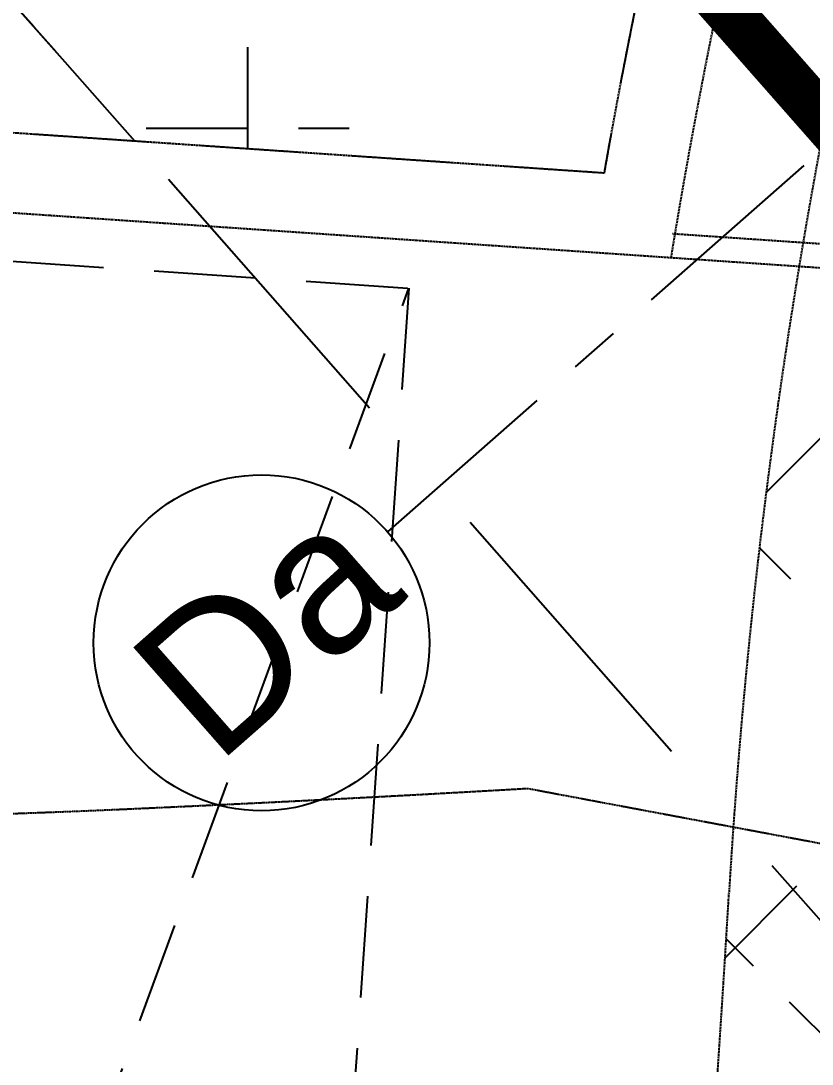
# Model space of a CAD drawing. Header units: millimetres. Extents: x 832728086 to 834530684, y 817551485 to 818349469.
# Drawn here: x 834272377 to 834277324, y 817960509 to 817967031 of the extents above; entities that cross this region are included whole.
import ezdxf

# ---------------------------------------------------------------- set-up
doc = ezdxf.new("R2010")
doc.units = ezdxf.units.MM
doc.header["$LTSCALE"] = 100
for name, pattern in [('Grid Line', [22.225, 12.7, -3.175, 3.175, -3.175]), ('Hidden', [9.525, 6.35, -3.175]), ('Phasing$0$DASHED', [19.05, 12.7, -6.35])]:
    doc.linetypes.add(name, pattern=pattern)
for name, color, linetype in [('+C-160', 160, 'Hidden'), ('DLN020__', 6, 'Continuous'), ('DLN030_1', 1, 'Continuous'), ('DLN051__', 7, 'Continuous'), ('Phasing$0$Interface Line', 210, 'Continuous')]:
    doc.layers.add(name, color=color, linetype=linetype)
doc.styles.get("Standard").update_dxf_attribs({"font": 'swiss.ttf'})
doc.styles.add('Swis721tBT', font='swissl.ttf')
doc.dimstyles.new('INTDIM', dxfattribs={"dimtxt": 200, "dimasz": 125, "dimexe": 100, "dimexo": 150, "dimgap": 80, "dimtad": 1, "dimdec": 0, "dimzin": 9, "dimdsep": 46, "dimtxsty": 'Swis721tBT', "dimblk": 'OPEN30', "dimcen": -125, "dimclrd": 256, "dimclre": 256, "dimclrt": 2, "dimaunit": 1, "dimadec": 1, "dimazin": 0, "dimtfac": 0.444444, "dimtdec": 0, "dimtix": 1, "dimtmove": 2, "dimatfit": 3, "dimldrblk": 'OPEN30', "dimfxl": 0, "dimtolj": 1, "dimlwd": -1, "dimlwe": -1, "dimarcsym": 0})

# ---------------------------------------------------------------- blocks, each defined once
blk = doc.blocks.new('_Open30')
at = {"color": 0, "linetype": 'ByBlock', "lineweight": -2}
for p, q in [((-1, 0.268), (0, 0)), ((0, 0), (-1, -0.268)), ((0, 0), (-1, 0))]:
    blk.add_line(p, q, dxfattribs=at)
blk = doc.blocks.new('*D28')
at = {"layer": 'Defpoints', "color": 0}
for p in [(834269376.5, 817985820.3), (834268234.8, 817984815.4), (834325664.7, 817921861.8)]:
    blk.add_point(p, dxfattribs=at)
at = {"layer": 'DLN030_1', "linetype": 'Continuous'}
for p, q in [((834269263.9, 817985721.2), (834268159.7, 817984749.3)), ((834324390.8, 817921007.1), (834268366.9, 817984665.3)), ((834325552.1, 817921762.7), (834324447.9, 817920790.9))]:
    blk.add_line(p, q, dxfattribs=at)
at = {"layer": 'DLN030_1', "xscale": 200, "yscale": 200, "zscale": 200}
for p, rotation in [((834268234.8, 817984815.4), 131.3501965874743), ((834324523, 817920857), 311.3501965874743)]:
    blk.add_blockref('_Open30', p, dxfattribs=dict(at, rotation=rotation))
at = {"layer": 'DLN030_1', "color": 2, "insert": (834295470.9, 817953435.6), "char_height": 400, "attachment_point": 5, "rotation": 311.3502, "style": 'Swis721tBT'}
blk.add_mtext('\\A1;85200', dxfattribs=at)
blk = doc.blocks.new('A$C062A3D83')
at = {"layer": '+C-160', "ltscale": 3}
blk.add_line((-37449, -53520.9), (-62547.4, -25002.5), dxfattribs=at)
at = {"layer": '+C-160'}
for p, q in [((-61226, -26503.9), (-50245, -38981.2)), ((-50245, -38981.2), (-61226, -26503.9)), ((-46297.1, -41177.3), (-37617.3, -32497.5)), ((-46553.9, -44085.7), (-39253.6, -36785.4)), ((-49538.3, -39029.3), (-49538.3, -38265)), ((-50245, -38981.2), (-52767, -38809.6)), ((-50173.3, -38900), (-48903.3, -38900)), ((-47310.8, -39180.9), (-50245, -38981.2)), ((-52023.1, -39662.1), (-48531.2, -39899.7)), ((-52837.8, -51634.4), (-48531.2, -39899.7)), ((-48531.2, -39899.7), (-49345.8, -51872)), ((-40754.7, -47107.7), (-46339.3, -41523.1)), ((-40987.1, -49526.9), (-46546.6, -43967.4))]:
    blk.add_line(p, q, dxfattribs=at)
at = {"layer": '+C-160', "ltscale": 0.01}
for p, q in [((-47310.5, -39180.9), (-52767, -38809.6)), ((-46893, -39710.5), (-52302.1, -39342.4)), ((-41805.4, -39906.3), (-46882.8, -39560.8)), ((-41959.8, -40046.1), (-46893, -39710.5))]:
    blk.add_line(p, q, dxfattribs=at)
at = {"layer": '+C-160', "ltscale": 5e-05}
blk.add_line((-47788.6, -43026.9), (-40560.8, -44382.6), dxfattribs=at)
at = {"layer": '+C-160', "ltscale": 0.01}
for centre, radius, start, end in [((-8912.4, -45907.5), 37682.8, 80.04071, 176.61186), ((-8912.4, -45907.5), 38982.8, 137.01475, 170.06376), ((-8912.4, -45907.5), 38482.8, 137.01475, 170.73313), ((-184606.9, -35505.8), 138319.4, 354.711418, 356.611864)]:
    blk.add_arc(centre, radius, start, end, dxfattribs=at)
at = {"layer": '+C-160', "ltscale": 5e-05}
for centre, radius, start, end in [((-58384.7, 138589.8), 181925.5, 272.573128, 273.339031), ((-53259.2, 22970), 66192.3, 271.116438, 272.633959)]:
    blk.add_arc(centre, radius, start, end, dxfattribs=at)
at = {"layer": '+C-160'}
blk.add_ellipse((-9263.8, -45854.4), major_axis=(-3640.9, 38455.8), ratio=1, start_param=1.123581, end_param=1.302765, dxfattribs=at)

msp = doc.modelspace()

# ---------------------------------------------------------------- linework, layer by layer
at = {"layer": 'DLN020__', "linetype": 'Grid Line'}
msp.add_line((834344007.6272, 818024858.8872), (834274669.6967, 817963836.3146), dxfattribs=at)
at = {"layer": 'DLN020__', "linetype": 'Continuous'}
msp.add_circle((834273881.4768, 817963142.6221), 1050, dxfattribs=at)
at = {"layer": 'Phasing$0$Interface Line', "linetype": 'Phasing$0$DASHED', "const_width": 300}
msp.add_lwpolyline([(834396618.6862, 817844624.6933), (834355094.9347, 817883248.2159), (834330727.6514, 817905913.5649), (834285903.9617, 817932611.5768, -0.097044956), (834283193.3836, 817935040.7698), (834288404.7088, 817952664.5226), (834289323.8066, 817952861.5085), (834263278.8209, 817982455.5642)], format="xyb", dxfattribs=at)

# ---------------------------------------------------------------- block references
at = {"layer": '+C-160', "ltscale": 5}
msp.add_blockref('A$C062A3D83', (834323333.3128, 818005260.0327), dxfattribs=at)

# ---------------------------------------------------------------- texts
at = {"layer": 'DLN051__', "insert": (834273002.3062, 817963046.2276), "char_height": 900, "attachment_point": 1, "rotation": 41.35019583}
msp.add_mtext_dynamic_manual_height_columns('Da', width=1139.353471, gutter_width=1, heights=[0], dxfattribs=at)

# ---------------------------------------------------------------- dimensions: what is measured, and where the dimension line sits
at = {"layer": 'DLN030_1'}
dim = msp.add_linear_dim(base=(834268234.7779, 817984815.415), p1=(834325664.7353, 817921861.8346), p2=(834269376.5388, 817985820.2502), angle=131.35019659, dimstyle='INTDIM', override={"dimtxt": 400, "dimasz": 200, "dimarcsym": 2}, dxfattribs=at)
dim.commit()
dim.dimension.update_dxf_attribs({"geometry": '*D28', "text_midpoint": (834295470.9447, 817953435.6146), "dimtype": 160})

doc.saveas('drawing.dxf')
